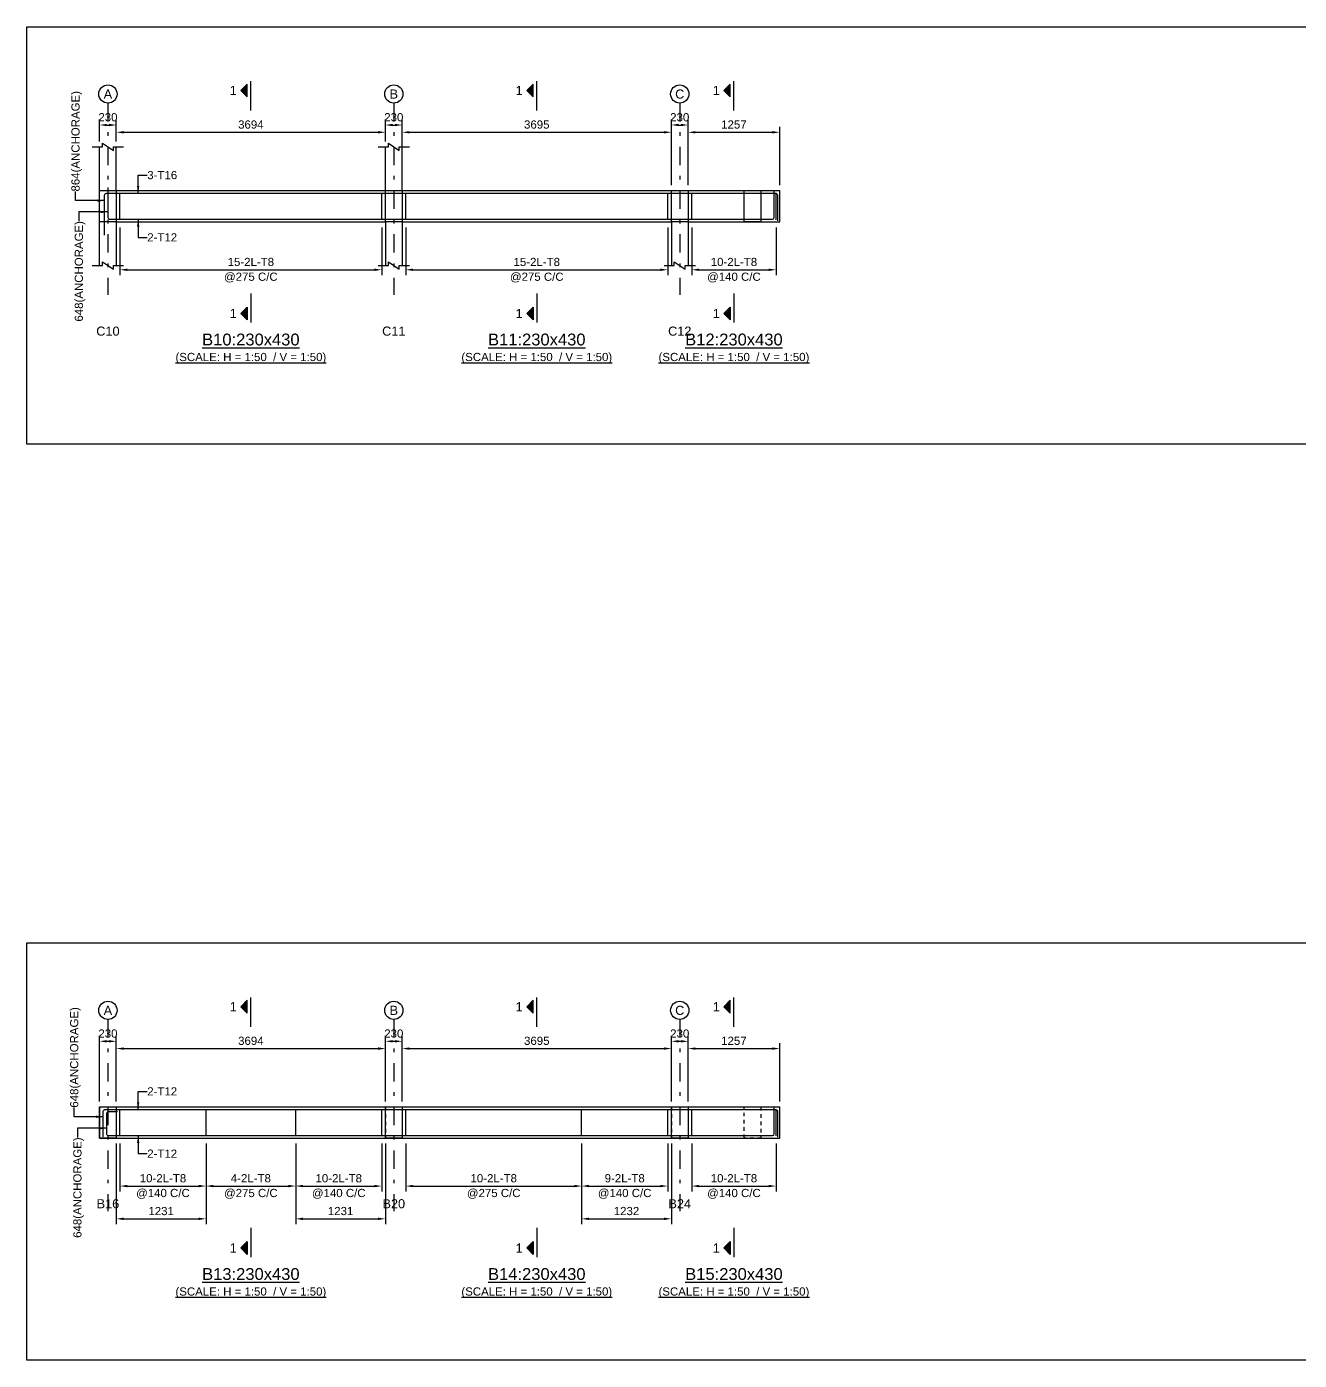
# Model space of a CAD drawing. Header units: inches. Extents: x -2000 to 103376, y -209440 to 3300.
# Drawn here: x -2000 to 32936, y -108800 to -72180 of the extents above; entities that cross this region are included whole.
import ezdxf
from ezdxf.enums import TextEntityAlignment as Align

# ---------------------------------------------------------------- set-up
doc = ezdxf.new("R2010")
doc.units = ezdxf.units.IN
doc.header["$LTSCALE"] = 1000
doc.header["$MEASUREMENT"] = 0
doc.linetypes.add('SCCenter', pattern=[1.2, 0.5, -0.3, 0.1, -0.3])
doc.linetypes.add('SCHidden', pattern=[0.2, 0.1, -0.1])
for name, color, linetype in [('Concrete Line', 2, 'Continuous'), ('Cut Line', 31, 'Continuous'), ('Dimension', 31, 'Continuous'), ('Grid', 8, 'Continuous'), ('Labels', 4, 'Continuous'), ('Labels_Support', 4, 'Continuous'), ('Link', 225, 'Continuous'), ('Reinforcement', 4, 'Continuous'), ('Schedule Border', 60, 'Continuous'), ('Section Mark', 5, 'Continuous'), ('Solid', 25, 'Continuous'), ('Text', 31, 'Continuous'), ('Text_Scale', 31, 'Continuous')]:
    doc.layers.add(name, color=color, linetype=linetype)
doc.styles.add('SC-SansSerif', font='SansSerif')
doc.styles.get("Standard").update_dxf_attribs({"font": 'txt.shx'})
doc.dimstyles.new('SCBBSDimStyl', dxfattribs={"dimtxt": 225, "dimasz": 200, "dimexe": 150, "dimexo": 150, "dimgap": 100, "dimtad": 1, "dimtoh": 1, "dimdec": 0, "dimzin": 0, "dimdsep": 46, "dimtxsty": 'SC-SansSerif', "dimcen": 0.09, "dimclrd": 8, "dimclre": 8, "dimclrt": 31, "dimadec": 0, "dimazin": 0, "dimtfac": 1, "dimtdec": 0, "dimtix": 1, "dimtofl": 0, "dimtmove": 0, "dimatfit": 3, "dimfxl": 1, "dimtolj": 1, "dimtzin": 0, "dimarcsym": 0})
doc.dimstyles.get("Standard").update_dxf_attribs({"dimtxt": 0.18, "dimasz": 200, "dimexe": 0.18, "dimexo": 0.0625, "dimgap": 0.09, "dimtad": 0, "dimtih": 1, "dimtoh": 1, "dimdec": 4, "dimzin": 0, "dimdsep": 46, "dimtxsty": 'Standard', "dimcen": 0.09, "dimadec": 0, "dimazin": 0, "dimtfac": 1, "dimtdec": 4, "dimtofl": 0, "dimtmove": 0, "dimatfit": 3, "dimfxl": 1, "dimtolj": 1, "dimtzin": 0, "dimarcsym": 0})

# ---------------------------------------------------------------- blocks, each defined once
blk = doc.blocks.new('*D49')
at = {"color": 8, "linetype": 'ByBlock', "lineweight": -2}
for p, q in [((560, -77690), (560, -79005)), ((7748, -77690), (7748, -79005)), ((760, -78855), (7548, -78855))]:
    blk.add_line(p, q, dxfattribs=at)
at = {"color": 8}
for points in [[(560, -78855), (760, -78822), (760, -78888)], [(7748, -78855), (7548, -78888), (7548, -78822)]]:
    blk.add_solid(points, dxfattribs=at)
at = {"layer": 'DEFPOINTS', "color": 31}
for p in [(560, -77540), (7748, -77540), (560, -78855)]:
    blk.add_point(p, dxfattribs=at)
at = {"color": 31, "char_height": 225, "attachment_point": 5, "style": 'SC-SansSerif'}
for s, insert in [('\\A1;15-2L-T8', (4154, -78642)), ('\\A1;@275 C/C', (4154, -79068))]:
    blk.add_mtext(s, dxfattribs=dict(at, insert=insert))
blk = doc.blocks.new('*D50')
at = {"color": 8, "linetype": 'ByBlock', "lineweight": -2}
for p, q in [((8408, -77690), (8408, -79005)), ((15598, -77690), (15598, -79005)), ((8608, -78855), (15398, -78855))]:
    blk.add_line(p, q, dxfattribs=at)
at = {"color": 8}
for points in [[(8408, -78855), (8608, -78822), (8608, -78888)], [(15598, -78855), (15398, -78888), (15398, -78822)]]:
    blk.add_solid(points, dxfattribs=at)
at = {"layer": 'DEFPOINTS', "color": 31}
for p in [(8408, -77540), (15598, -77540), (8408, -78855)]:
    blk.add_point(p, dxfattribs=at)
at = {"color": 31, "char_height": 225, "attachment_point": 5, "style": 'SC-SansSerif'}
for s, insert in [('\\A1;15-2L-T8', (12003, -78642)), ('\\A1;@275 C/C', (12003, -79068))]:
    blk.add_mtext(s, dxfattribs=dict(at, insert=insert))
blk = doc.blocks.new('*D51')
at = {"color": 8, "linetype": 'ByBlock', "lineweight": -2}
for p, q in [((16258, -77690), (16258, -79005)), ((18572, -77690), (18572, -79005)), ((16458, -78855), (18372, -78855))]:
    blk.add_line(p, q, dxfattribs=at)
at = {"color": 8}
for points in [[(16258, -78855), (16458, -78822), (16458, -78888)], [(18572, -78855), (18372, -78888), (18372, -78822)]]:
    blk.add_solid(points, dxfattribs=at)
at = {"layer": 'DEFPOINTS', "color": 31}
for p in [(16258, -77540), (18572, -77540), (16258, -78855)]:
    blk.add_point(p, dxfattribs=at)
at = {"color": 31, "char_height": 225, "attachment_point": 5, "style": 'SC-SansSerif'}
for s, insert in [('\\A1;10-2L-T8', (17415, -78642)), ('\\A1;@140 C/C', (17415, -79068))]:
    blk.add_mtext(s, dxfattribs=dict(at, insert=insert))
blk = doc.blocks.new('*D58')
at = {"color": 8, "linetype": 'ByBlock', "lineweight": -2}
for p, q in [((460, -75330), (460, -74930)), ((7848, -75330), (7848, -74930)), ((660, -75080), (7648, -75080))]:
    blk.add_line(p, q, dxfattribs=at)
at = {"color": 8}
for points in [[(460, -75080), (660, -75047), (660, -75113)], [(7848, -75080), (7648, -75113), (7648, -75047)]]:
    blk.add_solid(points, dxfattribs=at)
at = {"layer": 'DEFPOINTS', "color": 31}
for p in [(460, -75080), (460, -75480), (7848, -75480)]:
    blk.add_point(p, dxfattribs=at)
at = {"color": 31, "insert": (4154, -74868), "char_height": 225, "attachment_point": 5, "style": 'SC-SansSerif'}
blk.add_mtext('\\A1;3694', dxfattribs=at)
blk = doc.blocks.new('*D59')
at = {"color": 8, "linetype": 'ByBlock', "lineweight": -2}
for p, q in [((8308, -75330), (8308, -74930)), ((15698, -76530), (15698, -74930)), ((8508, -75080), (15498, -75080))]:
    blk.add_line(p, q, dxfattribs=at)
at = {"color": 8}
for points in [[(8308, -75080), (8508, -75047), (8508, -75113)], [(15698, -75080), (15498, -75113), (15498, -75047)]]:
    blk.add_solid(points, dxfattribs=at)
at = {"layer": 'DEFPOINTS', "color": 31}
for p in [(8308, -75080), (8308, -75480), (15698, -76680)]:
    blk.add_point(p, dxfattribs=at)
at = {"color": 31, "insert": (12003, -74868), "char_height": 225, "attachment_point": 5, "style": 'SC-SansSerif'}
blk.add_mtext('\\A1;3695', dxfattribs=at)
blk = doc.blocks.new('*D60')
at = {"color": 8, "linetype": 'ByBlock', "lineweight": -2}
for p, q in [((16158, -76530), (16158, -74930)), ((18672, -76530), (18672, -74930)), ((16358, -75080), (18472, -75080))]:
    blk.add_line(p, q, dxfattribs=at)
at = {"color": 8}
for points in [[(16158, -75080), (16358, -75047), (16358, -75113)], [(18672, -75080), (18472, -75113), (18472, -75047)]]:
    blk.add_solid(points, dxfattribs=at)
at = {"layer": 'DEFPOINTS', "color": 31}
for p in [(16158, -75080), (16158, -76680), (18672, -76680)]:
    blk.add_point(p, dxfattribs=at)
at = {"color": 31, "insert": (17415, -74868), "char_height": 225, "attachment_point": 5, "style": 'SC-SansSerif'}
blk.add_mtext('\\A1;1257', dxfattribs=at)
blk = doc.blocks.new('*D61')
at = {"color": 8, "linetype": 'ByBlock', "lineweight": -2}
for p, q in [((0, -75330), (0, -74730)), ((200, -74880), (260, -74880)), ((460, -75330), (460, -74730))]:
    blk.add_line(p, q, dxfattribs=at)
at = {"color": 8}
for points in [[(0, -74880), (200, -74847), (200, -74913)], [(460, -74880), (260, -74913), (260, -74847)]]:
    blk.add_solid(points, dxfattribs=at)
at = {"layer": 'DEFPOINTS', "color": 31}
for p in [(0, -74880), (0, -75480), (460, -75480)]:
    blk.add_point(p, dxfattribs=at)
at = {"color": 31, "insert": (230, -74668), "char_height": 225, "attachment_point": 5, "style": 'SC-SansSerif'}
blk.add_mtext('\\A1;230', dxfattribs=at)
blk = doc.blocks.new('*D62')
at = {"color": 8, "linetype": 'ByBlock', "lineweight": -2}
for p, q in [((7848, -75330), (7848, -74730)), ((8048, -74880), (8108, -74880)), ((8308, -76530), (8308, -74730))]:
    blk.add_line(p, q, dxfattribs=at)
at = {"color": 8}
for points in [[(7848, -74880), (8048, -74847), (8048, -74913)], [(8308, -74880), (8108, -74913), (8108, -74847)]]:
    blk.add_solid(points, dxfattribs=at)
at = {"layer": 'DEFPOINTS', "color": 31}
for p in [(7848, -74880), (7848, -75480), (8308, -76680)]:
    blk.add_point(p, dxfattribs=at)
at = {"color": 31, "insert": (8078, -74668), "char_height": 225, "attachment_point": 5, "style": 'SC-SansSerif'}
blk.add_mtext('\\A1;230', dxfattribs=at)
blk = doc.blocks.new('*D63')
at = {"color": 8, "linetype": 'ByBlock', "lineweight": -2}
for p, q in [((15698, -76530), (15698, -74730)), ((15898, -74880), (15958, -74880)), ((16158, -76530), (16158, -74730))]:
    blk.add_line(p, q, dxfattribs=at)
at = {"color": 8}
for points in [[(15698, -74880), (15898, -74847), (15898, -74913)], [(16158, -74880), (15958, -74913), (15958, -74847)]]:
    blk.add_solid(points, dxfattribs=at)
at = {"layer": 'DEFPOINTS', "color": 31}
for p in [(15698, -74880), (15698, -76680), (16158, -76680)]:
    blk.add_point(p, dxfattribs=at)
at = {"color": 31, "insert": (15928, -74668), "char_height": 225, "attachment_point": 5, "style": 'SC-SansSerif'}
blk.add_mtext('\\A1;230', dxfattribs=at)
blk = doc.blocks.new('*D64')
at = {"color": 8, "linetype": 'ByBlock', "lineweight": -2}
for p, q in [((560, -102850), (560, -104165)), ((2923, -102850), (2923, -104165)), ((760, -104015), (2723, -104015))]:
    blk.add_line(p, q, dxfattribs=at)
at = {"color": 8}
for points in [[(560, -104015), (760, -103982), (760, -104048)], [(2923, -104015), (2723, -104048), (2723, -103982)]]:
    blk.add_solid(points, dxfattribs=at)
at = {"layer": 'DEFPOINTS', "color": 31}
for p in [(560, -102700), (2923, -102700), (560, -104015)]:
    blk.add_point(p, dxfattribs=at)
at = {"color": 31, "char_height": 225, "attachment_point": 5, "style": 'SC-SansSerif'}
for s, insert in [('\\A1;10-2L-T8', (1741, -103802)), ('\\A1;@140 C/C', (1741, -104228))]:
    blk.add_mtext(s, dxfattribs=dict(at, insert=insert))
blk = doc.blocks.new('*D65')
at = {"color": 8, "linetype": 'ByBlock', "lineweight": -2}
for p, q in [((460, -102850), (460, -105065)), ((2923, -102850), (2923, -105065)), ((660, -104915), (2723, -104915))]:
    blk.add_line(p, q, dxfattribs=at)
at = {"color": 8}
for points in [[(460, -104915), (660, -104882), (660, -104948)], [(2923, -104915), (2723, -104948), (2723, -104882)]]:
    blk.add_solid(points, dxfattribs=at)
at = {"layer": 'DEFPOINTS', "color": 31}
for p in [(460, -102700), (2923, -102700), (460, -104915)]:
    blk.add_point(p, dxfattribs=at)
at = {"color": 31, "insert": (1691, -104702), "char_height": 225, "attachment_point": 5, "style": 'SC-SansSerif'}
blk.add_mtext('\\A1;1231', dxfattribs=at)
blk = doc.blocks.new('*D66')
at = {"color": 8, "linetype": 'ByBlock', "lineweight": -2}
for p, q in [((2923, -102850), (2923, -104165)), ((5385, -102850), (5385, -104165)), ((3123, -104015), (5185, -104015))]:
    blk.add_line(p, q, dxfattribs=at)
at = {"color": 8}
for points in [[(2923, -104015), (3123, -103982), (3123, -104048)], [(5385, -104015), (5185, -104048), (5185, -103982)]]:
    blk.add_solid(points, dxfattribs=at)
at = {"layer": 'DEFPOINTS', "color": 31}
for p in [(2923, -102700), (5385, -102700), (2923, -104015)]:
    blk.add_point(p, dxfattribs=at)
at = {"color": 31, "char_height": 225, "attachment_point": 5, "style": 'SC-SansSerif'}
for s, insert in [('\\A1;4-2L-T8', (4154, -103802)), ('\\A1;@275 C/C', (4154, -104228))]:
    blk.add_mtext(s, dxfattribs=dict(at, insert=insert))
blk = doc.blocks.new('*D67')
at = {"color": 8, "linetype": 'ByBlock', "lineweight": -2}
for p, q in [((5385, -102850), (5385, -104165)), ((7748, -102850), (7748, -104165)), ((5585, -104015), (7548, -104015))]:
    blk.add_line(p, q, dxfattribs=at)
at = {"color": 8}
for points in [[(5385, -104015), (5585, -103982), (5585, -104048)], [(7748, -104015), (7548, -104048), (7548, -103982)]]:
    blk.add_solid(points, dxfattribs=at)
at = {"layer": 'DEFPOINTS', "color": 31}
for p in [(5385, -102700), (7748, -102700), (5385, -104015)]:
    blk.add_point(p, dxfattribs=at)
at = {"color": 31, "char_height": 225, "attachment_point": 5, "style": 'SC-SansSerif'}
for s, insert in [('\\A1;10-2L-T8', (6567, -103802)), ('\\A1;@140 C/C', (6567, -104228))]:
    blk.add_mtext(s, dxfattribs=dict(at, insert=insert))
blk = doc.blocks.new('*D68')
at = {"color": 8, "linetype": 'ByBlock', "lineweight": -2}
for p, q in [((5385, -102850), (5385, -105065)), ((7848, -102850), (7848, -105065)), ((5585, -104915), (7648, -104915))]:
    blk.add_line(p, q, dxfattribs=at)
at = {"color": 8}
for points in [[(5385, -104915), (5585, -104882), (5585, -104948)], [(7848, -104915), (7648, -104948), (7648, -104882)]]:
    blk.add_solid(points, dxfattribs=at)
at = {"layer": 'DEFPOINTS', "color": 31}
for p in [(5385, -102700), (7848, -102700), (5385, -104915)]:
    blk.add_point(p, dxfattribs=at)
at = {"color": 31, "insert": (6617, -104702), "char_height": 225, "attachment_point": 5, "style": 'SC-SansSerif'}
blk.add_mtext('\\A1;1231', dxfattribs=at)
blk = doc.blocks.new('*D69')
at = {"color": 8, "linetype": 'ByBlock', "lineweight": -2}
for p, q in [((8408, -102850), (8408, -104165)), ((13235, -102850), (13235, -104165)), ((8608, -104015), (13035, -104015))]:
    blk.add_line(p, q, dxfattribs=at)
at = {"color": 8}
for points in [[(8408, -104015), (8608, -103982), (8608, -104048)], [(13235, -104015), (13035, -104048), (13035, -103982)]]:
    blk.add_solid(points, dxfattribs=at)
at = {"layer": 'DEFPOINTS', "color": 31}
for p in [(8408, -102700), (13235, -102700), (8408, -104015)]:
    blk.add_point(p, dxfattribs=at)
at = {"color": 31, "char_height": 225, "attachment_point": 5, "style": 'SC-SansSerif'}
for s, insert in [('\\A1;10-2L-T8', (10821, -103802)), ('\\A1;@275 C/C', (10821, -104228))]:
    blk.add_mtext(s, dxfattribs=dict(at, insert=insert))
blk = doc.blocks.new('*D70')
at = {"color": 8, "linetype": 'ByBlock', "lineweight": -2}
for p, q in [((13235, -102850), (13235, -104165)), ((15598, -102850), (15598, -104165)), ((13435, -104015), (15398, -104015))]:
    blk.add_line(p, q, dxfattribs=at)
at = {"color": 8}
for points in [[(13235, -104015), (13435, -103982), (13435, -104048)], [(15598, -104015), (15398, -104048), (15398, -103982)]]:
    blk.add_solid(points, dxfattribs=at)
at = {"layer": 'DEFPOINTS', "color": 31}
for p in [(13235, -102700), (15598, -102700), (13235, -104015)]:
    blk.add_point(p, dxfattribs=at)
at = {"color": 31, "char_height": 225, "attachment_point": 5, "style": 'SC-SansSerif'}
for s, insert in [('\\A1;9-2L-T8', (14416, -103802)), ('\\A1;@140 C/C', (14416, -104228))]:
    blk.add_mtext(s, dxfattribs=dict(at, insert=insert))
blk = doc.blocks.new('*D71')
at = {"color": 8, "linetype": 'ByBlock', "lineweight": -2}
for p, q in [((13235, -102850), (13235, -105065)), ((15698, -102850), (15698, -105065)), ((13435, -104915), (15498, -104915))]:
    blk.add_line(p, q, dxfattribs=at)
at = {"color": 8}
for points in [[(13235, -104915), (13435, -104882), (13435, -104948)], [(15698, -104915), (15498, -104948), (15498, -104882)]]:
    blk.add_solid(points, dxfattribs=at)
at = {"layer": 'DEFPOINTS', "color": 31}
for p in [(13235, -102700), (15698, -102700), (13235, -104915)]:
    blk.add_point(p, dxfattribs=at)
at = {"color": 31, "insert": (14466, -104702), "char_height": 225, "attachment_point": 5, "style": 'SC-SansSerif'}
blk.add_mtext('\\A1;1232', dxfattribs=at)
blk = doc.blocks.new('*D72')
at = {"color": 8, "linetype": 'ByBlock', "lineweight": -2}
for p, q in [((16258, -102850), (16258, -104165)), ((18572, -102850), (18572, -104165)), ((16458, -104015), (18372, -104015))]:
    blk.add_line(p, q, dxfattribs=at)
at = {"color": 8}
for points in [[(16258, -104015), (16458, -103982), (16458, -104048)], [(18572, -104015), (18372, -104048), (18372, -103982)]]:
    blk.add_solid(points, dxfattribs=at)
at = {"layer": 'DEFPOINTS', "color": 31}
for p in [(16258, -102700), (18572, -102700), (16258, -104015)]:
    blk.add_point(p, dxfattribs=at)
at = {"color": 31, "char_height": 225, "attachment_point": 5, "style": 'SC-SansSerif'}
for s, insert in [('\\A1;10-2L-T8', (17415, -103802)), ('\\A1;@140 C/C', (17415, -104228))]:
    blk.add_mtext(s, dxfattribs=dict(at, insert=insert))
blk = doc.blocks.new('*D79')
at = {"color": 8, "linetype": 'ByBlock', "lineweight": -2}
for p, q in [((460, -101690), (460, -100090)), ((660, -100240), (7648, -100240)), ((7848, -101690), (7848, -100090))]:
    blk.add_line(p, q, dxfattribs=at)
at = {"color": 8}
for points in [[(460, -100240), (660, -100207), (660, -100273)], [(7848, -100240), (7648, -100273), (7648, -100207)]]:
    blk.add_solid(points, dxfattribs=at)
at = {"layer": 'DEFPOINTS', "color": 31}
for p in [(460, -100240), (460, -101840), (7848, -101840)]:
    blk.add_point(p, dxfattribs=at)
at = {"color": 31, "insert": (4154, -100028), "char_height": 225, "attachment_point": 5, "style": 'SC-SansSerif'}
blk.add_mtext('\\A1;3694', dxfattribs=at)
blk = doc.blocks.new('*D80')
at = {"color": 8, "linetype": 'ByBlock', "lineweight": -2}
for p, q in [((8308, -101690), (8308, -100090)), ((8508, -100240), (15498, -100240)), ((15698, -101690), (15698, -100090))]:
    blk.add_line(p, q, dxfattribs=at)
at = {"color": 8}
for points in [[(8308, -100240), (8508, -100207), (8508, -100273)], [(15698, -100240), (15498, -100273), (15498, -100207)]]:
    blk.add_solid(points, dxfattribs=at)
at = {"layer": 'DEFPOINTS', "color": 31}
for p in [(8308, -100240), (8308, -101840), (15698, -101840)]:
    blk.add_point(p, dxfattribs=at)
at = {"color": 31, "insert": (12003, -100028), "char_height": 225, "attachment_point": 5, "style": 'SC-SansSerif'}
blk.add_mtext('\\A1;3695', dxfattribs=at)
blk = doc.blocks.new('*D81')
at = {"color": 8, "linetype": 'ByBlock', "lineweight": -2}
for p, q in [((16158, -101690), (16158, -100090)), ((16358, -100240), (18472, -100240)), ((18672, -101690), (18672, -100090))]:
    blk.add_line(p, q, dxfattribs=at)
at = {"color": 8}
for points in [[(16158, -100240), (16358, -100207), (16358, -100273)], [(18672, -100240), (18472, -100273), (18472, -100207)]]:
    blk.add_solid(points, dxfattribs=at)
at = {"layer": 'DEFPOINTS', "color": 31}
for p in [(16158, -100240), (16158, -101840), (18672, -101840)]:
    blk.add_point(p, dxfattribs=at)
at = {"color": 31, "insert": (17415, -100028), "char_height": 225, "attachment_point": 5, "style": 'SC-SansSerif'}
blk.add_mtext('\\A1;1257', dxfattribs=at)
blk = doc.blocks.new('*D82')
at = {"color": 8, "linetype": 'ByBlock', "lineweight": -2}
for p, q in [((0, -101690), (0, -99890)), ((460, -101690), (460, -99890)), ((200, -100040), (260, -100040))]:
    blk.add_line(p, q, dxfattribs=at)
at = {"color": 8}
for points in [[(0, -100040), (200, -100007), (200, -100073)], [(460, -100040), (260, -100073), (260, -100007)]]:
    blk.add_solid(points, dxfattribs=at)
at = {"layer": 'DEFPOINTS', "color": 31}
for p in [(0, -100040), (0, -101840), (460, -101840)]:
    blk.add_point(p, dxfattribs=at)
at = {"color": 31, "insert": (230, -99828), "char_height": 225, "attachment_point": 5, "style": 'SC-SansSerif'}
blk.add_mtext('\\A1;230', dxfattribs=at)
blk = doc.blocks.new('*D83')
at = {"color": 8, "linetype": 'ByBlock', "lineweight": -2}
for p, q in [((7848, -101690), (7848, -99890)), ((8308, -101690), (8308, -99890)), ((8048, -100040), (8108, -100040))]:
    blk.add_line(p, q, dxfattribs=at)
at = {"color": 8}
for points in [[(7848, -100040), (8048, -100007), (8048, -100073)], [(8308, -100040), (8108, -100073), (8108, -100007)]]:
    blk.add_solid(points, dxfattribs=at)
at = {"layer": 'DEFPOINTS', "color": 31}
for p in [(7848, -100040), (7848, -101840), (8308, -101840)]:
    blk.add_point(p, dxfattribs=at)
at = {"color": 31, "insert": (8078, -99828), "char_height": 225, "attachment_point": 5, "style": 'SC-SansSerif'}
blk.add_mtext('\\A1;230', dxfattribs=at)
blk = doc.blocks.new('*D84')
at = {"color": 8, "linetype": 'ByBlock', "lineweight": -2}
for p, q in [((15698, -101690), (15698, -99890)), ((16158, -101690), (16158, -99890)), ((15898, -100040), (15958, -100040))]:
    blk.add_line(p, q, dxfattribs=at)
at = {"color": 8}
for points in [[(15698, -100040), (15898, -100007), (15898, -100073)], [(16158, -100040), (15958, -100073), (15958, -100007)]]:
    blk.add_solid(points, dxfattribs=at)
at = {"layer": 'DEFPOINTS', "color": 31}
for p in [(15698, -100040), (15698, -101840), (16158, -101840)]:
    blk.add_point(p, dxfattribs=at)
at = {"color": 31, "insert": (15928, -99828), "char_height": 225, "attachment_point": 5, "style": 'SC-SansSerif'}
blk.add_mtext('\\A1;230', dxfattribs=at)

msp = doc.modelspace()

# ---------------------------------------------------------------- hatches: boundary and pattern name
at = {"layer": 'Solid'}
for points in [[(4054, -73755), (3879, -73930), (4054, -74105), (4054, -73755)], [(11903.5, -73755), (11728.5, -73930), (11903.5, -74105), (11903.5, -73755)], [(17315.5, -73755), (17140.5, -73930), (17315.5, -74105), (17315.5, -73755)], [(4054, -80230), (3879, -80055), (4054, -79880), (4054, -80230)], [(11903.5, -80230), (11728.5, -80055), (11903.5, -79880), (11903.5, -80230)], [(17315.5, -80230), (17140.5, -80055), (17315.5, -79880), (17315.5, -80230)], [(4054, -98915), (3879, -99090), (4054, -99265), (4054, -98915)], [(11903.5, -98915), (11728.5, -99090), (11903.5, -99265), (11903.5, -98915)], [(17315.5, -98915), (17140.5, -99090), (17315.5, -99265), (17315.5, -98915)], [(4054, -105890), (3879, -105715), (4054, -105540), (4054, -105890)], [(11903.5, -105890), (11728.5, -105715), (11903.5, -105540), (11903.5, -105890)], [(17315.5, -105890), (17140.5, -105715), (17315.5, -105540), (17315.5, -105890)]]:
    msp.add_hatch(color=256, dxfattribs=at).paths.add_polyline_path(points, flags=0)

# ---------------------------------------------------------------- linework, layer by layer
at = {"layer": 'Concrete Line'}
for p, q in [((0, -78740), (0, -75480)), ((460, -76680), (460, -75480)), ((7848, -76680), (7848, -75480)), ((8308, -76680), (8308, -75480)), ((18672, -77540), (18672, -76680)), ((460, -77540), (460, -78740)), ((7848, -77540), (7848, -78740)), ((8308, -77540), (8308, -78740)), ((15698, -77540), (15698, -78740)), ((16158, -77540), (16158, -78740)), ((18672, -102700), (18672, -101840))]:
    msp.add_line(p, q, dxfattribs=at)
for points in [[(0, -76680), (460, -76680), (460, -76680), (460, -77540), (460, -77540), (0, -77540), (0, -77540), (0, -76680)], [(7848, -76680), (8308, -76680), (8308, -76680), (8308, -77540), (8308, -77540), (7848, -77540), (7848, -77540), (7848, -76680)], [(15698, -76680), (16158, -76680), (16158, -76680), (16158, -77540), (16158, -77540), (15698, -77540), (15698, -77540), (15698, -76680)], [(17698, -76680), (18158, -76680), (18158, -76680), (18158, -77540), (18158, -77540), (17698, -77540), (17698, -77540), (17698, -76680)], [(0, -101840), (460, -101840), (460, -101840), (460, -102700), (460, -102700), (0, -102700), (0, -102700), (0, -101840)], [(7848, -102700), (7848, -101840), (7848, -101840), (8308, -101840), (8308, -101840), (8308, -102700), (8308, -102700), (7848, -102700)], [(15698, -102700), (15698, -101840), (15698, -101840), (16158, -101840), (16158, -101840), (16158, -102700), (16158, -102700), (15698, -102700)]]:
    msp.add_lwpolyline(points, close=True, dxfattribs=at)
at = {"layer": 'Concrete Line', "linetype": 'SCHidden'}
for points in [[(0, -76680), (460, -76680), (460, -76680), (460, -77540), (460, -77540), (0, -77540), (0, -77540), (0, -76680)], [(7848, -76680), (8308, -76680), (8308, -76680), (8308, -77540), (8308, -77540), (7848, -77540), (7848, -77540), (7848, -76680)], [(15698, -76680), (16158, -76680), (16158, -76680), (16158, -77540), (16158, -77540), (15698, -77540), (15698, -77540), (15698, -76680)], [(17698, -76680), (18158, -76680), (18158, -76680), (18158, -77540), (18158, -77540), (17698, -77540), (17698, -77540), (17698, -76680)], [(0, -101840), (460, -101840), (460, -101840), (460, -102700), (460, -102700), (0, -102700), (0, -102700), (0, -101840)], [(7848, -102700), (7848, -101840), (7848, -101840), (8308, -101840), (8308, -101840), (8308, -102700), (8308, -102700), (7848, -102700)], [(15698, -102700), (15698, -101840), (15698, -101840), (16158, -101840), (16158, -101840), (16158, -102700), (16158, -102700), (15698, -102700)], [(17698, -101840), (18158, -101840), (18158, -101840), (18158, -102700), (18158, -102700), (17698, -102700), (17698, -102700), (17698, -101840)]]:
    msp.add_lwpolyline(points, close=True, dxfattribs=at)
at = {"layer": 'Concrete Line'}
for points in [[(460, -76680), (7848, -76680)], [(8308, -76680), (15928, -76680)], [(15928, -76680), (18672, -76680)], [(460, -77540), (7848, -77540)], [(8308, -77540), (15698, -77540)], [(16158, -77540), (18672, -77540)], [(0, -101840), (460, -101840)], [(0, -101840), (0, -102700)], [(460, -101840), (7848, -101840)], [(7848, -101840), (8308, -101840)], [(8308, -101840), (15698, -101840)], [(15698, -101840), (16158, -101840)], [(16158, -101840), (18672, -101840)], [(0, -102700), (460, -102700)], [(460, -102700), (7848, -102700)], [(7848, -102700), (8308, -102700)], [(8308, -102700), (15698, -102700)], [(15698, -102700), (16158, -102700)], [(16158, -102700), (18672, -102700)]]:
    msp.add_lwpolyline(points, dxfattribs=at)
at = {"layer": 'Concrete Line', "color": 8, "linetype": 'SCHidden'}
for points in [[(460, -101840), (460, -102700)], [(7848, -101840), (7848, -102700)], [(8308, -101840), (8308, -102700)], [(15698, -101840), (15698, -102700)], [(16158, -101840), (16158, -102700)]]:
    msp.add_lwpolyline(points, dxfattribs=at)
at = {"layer": 'Cut Line'}
for points in [[(-200, -75480), (80, -75480), (80, -75380), (380, -75580), (380, -75480), (660, -75480)], [(7648, -75480), (7928, -75480), (7928, -75380), (8228, -75580), (8228, -75480), (8508, -75480)], [(-200, -78740), (80, -78740), (80, -78640), (380, -78840), (380, -78740), (660, -78740)], [(7648, -78740), (7928, -78740), (7928, -78640), (8228, -78840), (8228, -78740), (8508, -78740)], [(15498, -78740), (15778, -78740), (15778, -78640), (16078, -78840), (16078, -78740), (16358, -78740)]]:
    msp.add_lwpolyline(points, dxfattribs=at)
at = {"layer": 'Grid', "linetype": 'SCCenter'}
for p, q in [((230, -74280), (230, -79540)), ((8078, -74280), (8078, -79540)), ((15928, -74280), (15928, -79540)), ((230, -99440), (230, -104700)), ((8078, -99440), (8078, -104700)), ((15928, -99440), (15928, -104700))]:
    msp.add_line(p, q, dxfattribs=at)
at = {"layer": 'Grid'}
for centre in [(230, -74030), (8078, -74030), (15928, -74030), (230, -99190), (8078, -99190), (15928, -99190)]:
    msp.add_circle(centre, 250, dxfattribs=at)
at = {"layer": 'Link'}
for p, q in [((560, -77480), (560, -76740)), ((7748, -77480), (7748, -76740)), ((8408, -77480), (8408, -76740)), ((15598, -77480), (15598, -76740)), ((16258, -77480), (16258, -76740)), ((18572, -77480), (18572, -76740)), ((560, -102640), (560, -101900)), ((2922.7, -102640), (2922.7, -101900)), ((5385.3, -102640), (5385.3, -101900)), ((7748, -102640), (7748, -101900)), ((8408, -102640), (8408, -101900)), ((13234.7, -102640), (13234.7, -101900)), ((15598, -102640), (15598, -101900)), ((16258, -102640), (16258, -101900)), ((18572, -102640), (18572, -101900))]:
    msp.add_line(p, q, dxfattribs=at)
at = {"layer": 'Reinforcement'}
for points in [[(140, -77908), (140, -76806, -0.4142136), (190, -76756), (18561.5, -76756, -0.4142135), (18611.5, -76806), (18611.5, -77510)], [(232, -76592), (232, -77418, 0.4142136), (282, -77468), (18469.5, -77468, 0.4142135), (18519.5, -77418), (18519.5, -76710)], [(104, -102660), (104, -101962, -0.4142136), (154, -101912), (18561.5, -101912, -0.4142135), (18611.5, -101962), (18611.5, -102670)], [(492, -101976), (242, -101976, 0.4142136), (192, -102026), (192, -102578, 0.4142136), (242, -102628), (18473.5, -102628, 0.4142135), (18523.5, -102578), (18523.5, -101870)]]:
    msp.add_lwpolyline(points, format="xyb", dxfattribs=at)
at = {"layer": 'Schedule Border'}
for points in [[(-2000, -72180), (67871.5, -72180), (67871.5, -83640), (-2000, -83640)], [(-2000, -97340), (67871.5, -97340), (67871.5, -108800), (-2000, -108800)]]:
    msp.add_lwpolyline(points, close=True, dxfattribs=at)
at = {"layer": 'Section Mark'}
for points in [[(4054, -73755), (3879, -73930), (4054, -74105), (4054, -73755)], [(4154, -74480), (4154, -73680)], [(11903.5, -73755), (11728.5, -73930), (11903.5, -74105), (11903.5, -73755)], [(12003.5, -74480), (12003.5, -73680)], [(17315.5, -73755), (17140.5, -73930), (17315.5, -74105), (17315.5, -73755)], [(17415.5, -74480), (17415.5, -73680)], [(4154, -79505), (4154, -80305)], [(12003.5, -79505), (12003.5, -80305)], [(17415.5, -79505), (17415.5, -80305)], [(4054, -80230), (3879, -80055), (4054, -79880), (4054, -80230)], [(11903.5, -80230), (11728.5, -80055), (11903.5, -79880), (11903.5, -80230)], [(17315.5, -80230), (17140.5, -80055), (17315.5, -79880), (17315.5, -80230)], [(4154, -99640), (4154, -98840)], [(12003.5, -99640), (12003.5, -98840)], [(17415.5, -99640), (17415.5, -98840)], [(4054, -98915), (3879, -99090), (4054, -99265), (4054, -98915)], [(11903.5, -98915), (11728.5, -99090), (11903.5, -99265), (11903.5, -98915)], [(17315.5, -98915), (17140.5, -99090), (17315.5, -99265), (17315.5, -98915)], [(4154, -105165), (4154, -105965)], [(12003.5, -105165), (12003.5, -105965)], [(17415.5, -105165), (17415.5, -105965)], [(4054, -105890), (3879, -105715), (4054, -105540), (4054, -105890)], [(11903.5, -105890), (11728.5, -105715), (11903.5, -105540), (11903.5, -105890)], [(17315.5, -105890), (17140.5, -105715), (17315.5, -105540), (17315.5, -105890)]]:
    msp.add_lwpolyline(points, dxfattribs=at)

# ---------------------------------------------------------------- texts
at = {"layer": 'Grid', "style": 'SC-SansSerif'}
for s, p in [('A', (230, -74030)), ('B', (8078, -74030)), ('C', (15928, -74030)), ('A', (230, -99190)), ('B', (8078, -99190)), ('C', (15928, -99190))]:
    msp.add_text(s, height=250, dxfattribs=at).set_placement(p, align=Align.MIDDLE)
at = {"layer": 'Labels', "style": 'SC-SansSerif'}
for s, p in [('%%uB10:230x430', (4154, -81030)), ('%%uB11:230x430', (12003, -81030)), ('%%uB12:230x430', (17415, -81030)), ('%%uB13:230x430', (4154, -106690)), ('%%uB14:230x430', (12003, -106690)), ('%%uB15:230x430', (17415, -106690))]:
    msp.add_text(s, height=325, dxfattribs=at).set_placement(p, align=Align.BOTTOM_CENTER)
at = {"layer": 'Labels_Support', "style": 'SC-SansSerif'}
for s, p in [('C10', (230, -80740)), ('C11', (8078, -80740)), ('C12', (15928, -80740)), ('B16', (230, -104700)), ('B20', (8078, -104700)), ('B24', (15928, -104700))]:
    msp.add_text(s, height=250, dxfattribs=at).set_placement(p, align=Align.BOTTOM_CENTER)
at = {"layer": 'Section Mark', "style": 'SC-SansSerif'}
for p in [(3766.5, -73930), (11616, -73930), (17028, -73930), (3766.5, -80055), (11616, -80055), (17028, -80055), (3766.5, -99090), (11616, -99090), (17028, -99090), (3766.5, -105715), (11616, -105715), (17028, -105715)]:
    msp.add_text('1', height=250, dxfattribs=at).set_placement(p, align=Align.MIDDLE_RIGHT)
at = {"layer": 'Text', "style": 'SC-SansSerif'}
for s, p in [('864(ANCHORAGE)', (-660, -76706)), ('648(ANCHORAGE)', (-696, -101862))]:
    msp.add_text(s, height=225, rotation=90, dxfattribs=at).set_placement(p, align=Align.MIDDLE_LEFT)
for s, p in [('3-T16', (1310, -76255)), ('2-T12', (1310, -77965)), ('2-T12', (1310, -101415)), ('2-T12', (1310, -103125))]:
    msp.add_text(s, height=225, dxfattribs=at).set_placement(p, align=Align.MIDDLE_LEFT)
for p in [(-568, -77518), (-608, -102678)]:
    msp.add_text('648(ANCHORAGE)', height=225, rotation=90, dxfattribs=at).set_placement(p, align=Align.MIDDLE_RIGHT)
at = {"layer": 'Text_Scale', "style": 'SC-SansSerif'}
for p in [(4154, -81430), (12003, -81430), (17415, -81430), (4154, -107090), (12003, -107090), (17415, -107090)]:
    msp.add_text('%%u(SCALE: H = 1:50  / V = 1:50)', height=225, dxfattribs=at).set_placement(p, align=Align.BOTTOM_CENTER)

# ---------------------------------------------------------------- dimensions: what is measured, and where the dimension line sits
at = {"layer": 'Dimension'}
for base, p1, p2, text, picture, middle in [((460, -74880), (0, -75480), (460, -75480), '230', '*D61', (230, -74880)), ((8308, -74880), (7848, -75480), (8308, -76680), '230', '*D62', (8078, -74880)), ((16158, -74880), (15698, -76680), (16158, -76680), '230', '*D63', (15928, -74880)), ((7848, -75080), (460, -75480), (7848, -75480), '3694', '*D58', (4154, -75080)), ((15698, -75080), (8308, -75480), (15698, -76680), '3695', '*D59', (12003, -75080)), ((18672, -75080), (16158, -76680), (18672, -76680), '1257', '*D60', (17415, -75080)), ((7748, -78855), (560, -77540), (7748, -77540), '15-2L-T8\\X@275 C/C', '*D49', (4154, -78855)), ((15598, -78855), (8408, -77540), (15598, -77540), '15-2L-T8\\X@275 C/C', '*D50', (12003, -78855)), ((18572, -78855), (16258, -77540), (18572, -77540), '10-2L-T8\\X@140 C/C', '*D51', (17415, -78855)), ((460, -100040), (0, -101840), (460, -101840), '230', '*D82', (230, -100040)), ((7848, -100240), (460, -101840), (7848, -101840), '3694', '*D79', (4154, -100240)), ((8308, -100040), (7848, -101840), (8308, -101840), '230', '*D83', (8078, -100040)), ((15698, -100240), (8308, -101840), (15698, -101840), '3695', '*D80', (12003, -100240)), ((16158, -100040), (15698, -101840), (16158, -101840), '230', '*D84', (15928, -100040)), ((18672, -100240), (16158, -101840), (18672, -101840), '1257', '*D81', (17415, -100240)), ((2922.7, -104915), (460, -102700), (2922.7, -102700), '1231', '*D65', (1691.3, -104915)), ((2922.7, -104015), (560, -102700), (2922.7, -102700), '10-2L-T8\\X@140 C/C', '*D64', (1741.3, -104015)), ((5385.3, -104015), (2922.7, -102700), (5385.3, -102700), '4-2L-T8\\X@275 C/C', '*D66', (4154, -104015)), ((7748, -104015), (5385.3, -102700), (7748, -102700), '10-2L-T8\\X@140 C/C', '*D67', (6566.7, -104015)), ((7848, -104915), (5385.3, -102700), (7848, -102700), '1231', '*D68', (6616.7, -104915)), ((13234.7, -104015), (8408, -102700), (13234.7, -102700), '10-2L-T8\\X@275 C/C', '*D69', (10821.3, -104015)), ((15598, -104015), (13234.7, -102700), (15598, -102700), '9-2L-T8\\X@140 C/C', '*D70', (14416.3, -104015)), ((15698, -104915), (13234.7, -102700), (15698, -102700), '1232', '*D71', (14466.3, -104915)), ((18572, -104015), (16258, -102700), (18572, -102700), '10-2L-T8\\X@140 C/C', '*D72', (17415, -104015))]:
    dim = msp.add_linear_dim(base=base, p1=p1, p2=p2, text=text, dimstyle='SCBBSDimStyl', dxfattribs=at)
    dim.commit()
    dim.dimension.update_dxf_attribs({"geometry": picture, "text_midpoint": middle})

# ---------------------------------------------------------------- leaders
at = {"layer": 'Dimension', "color": 8}
for points in [[(1060, -76756), (1060, -76255), (1310, -76255)], [(140, -76956), (-660, -76956), (-660, -76706)], [(232, -77268), (-568, -77268), (-568, -77518)], [(1060, -77468), (1060, -77965), (1310, -77965)], [(1060, -101912), (1060, -101415), (1310, -101415)], [(104, -102112), (-696, -102112), (-696, -101862)], [(192, -102428), (-608, -102428), (-608, -102678)], [(1060, -102628), (1060, -103125), (1310, -103125)]]:
    msp.add_leader(points, dimstyle='Standard', dxfattribs=at)

doc.saveas('drawing.dxf')
